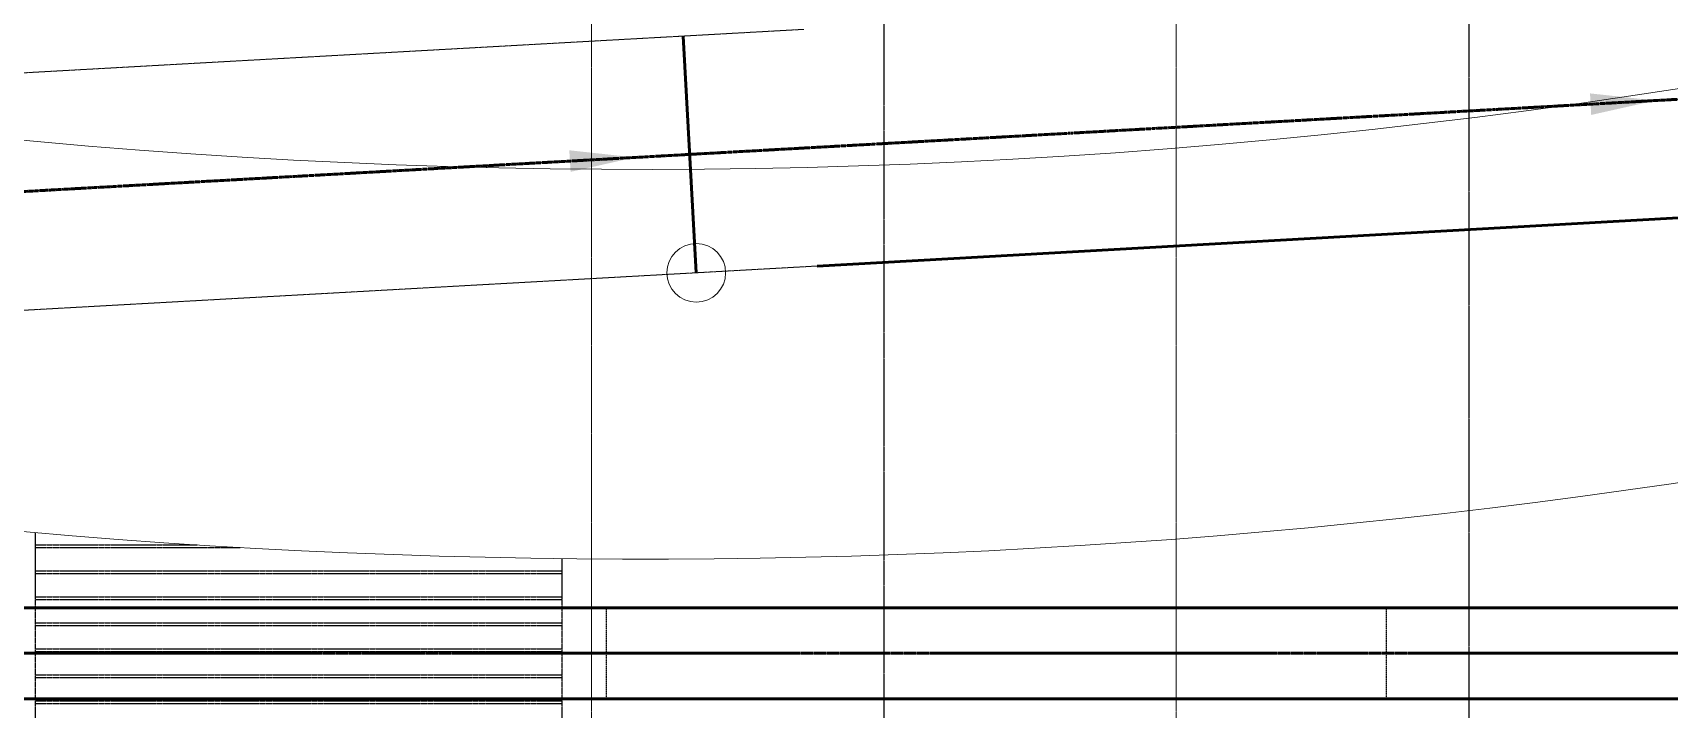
# Model space of a CAD drawing. Header units: inches. Extents: x 0 to 235202, y 0 to 184293.
# Drawn here: x 146204 to 158795, y 136920 to 142128 of the extents above; entities that cross this region are included whole.
import ezdxf
from ezdxf.enums import TextEntityAlignment as Align

# ---------------------------------------------------------------- set-up
doc = ezdxf.new("R2010")
doc.units = ezdxf.units.IN
doc.header["$MEASUREMENT"] = 0
for name, pattern in [('CENTER', [2, 1.25, -0.25, 0.25, -0.25]), ('HIDDEN', [0.375, 0.25, -0.125]), ('PHANTOM2', [1.25, 0.625, -0.125, 0.125, -0.125, 0.125, -0.125])]:
    doc.linetypes.add(name, pattern=pattern)
for name, color, linetype, lineweight in [('.5', 8, 'Continuous', 0), ('DIM', 251, 'Continuous', 0), ('hid', 8, 'HIDDEN', 0)]:
    doc.layers.add(name, color=color, linetype=linetype, lineweight=lineweight)
for name, color, linetype in [('2', 2, 'HIDDEN'), ('GRID_TXT45', 4, 'Continuous'), ('M-X-BKGD', 8, 'Continuous'), ('WINDOW ELEV', 3, 'Continuous')]:
    doc.layers.add(name, color=color, linetype=linetype)
doc.styles.add('SIMPLEX', font='simplex.shx')
doc.styles.get("Standard").update_dxf_attribs({"font": 'arial.ttf'})
doc.linetypes.add('FENCE_LINE', pattern='A,0.5,-0.1,["X",Standard,S=0.1,R=0,X=-0.02,Y=-0.05],-0.1', length=0.7)

# ---------------------------------------------------------------- blocks, each defined once
blk = doc.blocks.new('FLOOR PLAN REV 2')
at = {"layer": '.5', "color": 8, "linetype": 'CENTER', "ltscale": 10}
for p, q in [((76027, 216571), (76027, 247859)), ((80527, 216571), (80527, 247858))]:
    blk.add_line(p, q, dxfattribs=at)
at = {"color": 8, "linetype": 'PHANTOM2', "ltscale": 20}
for p, q in [((82777, 246004), (82777, 222708)), ((78277, 245641), (78277, 222708))]:
    blk.add_line(p, q, dxfattribs=at)
at = {"layer": '2', "color": 8}
for p, q in [((76144, 236828), (76144, 237528)), ((76144, 236828), (76144, 237528)), ((82144, 236828), (82144, 237528))]:
    blk.add_line(p, q, dxfattribs=at)
at = {"layer": 'DIM', "color": 8, "linetype": 'PHANTOM2', "lineweight": 50, "ltscale": 20}
for p, q in [((96281, 242106), (70665, 240677)), ((69762, 237178), (88144, 237178))]:
    blk.add_line(p, q, dxfattribs=at)
at = {"layer": 'DIM', "color": 8, "linetype": 'HIDDEN', "ltscale": 10}
for p, q in [((77662, 241981), (71173, 241619)), ((85751, 240605), (77764, 240159)), ((77764, 240159), (71275, 239797))]:
    blk.add_line(p, q, dxfattribs=at)
at = {"layer": 'DIM', "color": 8, "lineweight": 50}
for p, q in [((76834, 240107), (76732, 241929)), ((85751, 240605), (77764, 240159)), ((70112, 237528), (88144, 237528)), ((70112, 237528), (76144, 237528)), ((70112, 236828), (88144, 236828)), ((70112, 236828), (76144, 236828))]:
    blk.add_line(p, q, dxfattribs=at)
at = {"layer": 'DIM', "color": 8, "linetype": 'HIDDEN', "lineweight": 25, "ltscale": 10}
for p, q in [((71751, 233592), (71751, 238106)), ((71751, 238012), (72996, 238012)), ((71751, 237992), (73326, 237992)), ((75802, 233592), (75802, 237907)), ((71751, 237812), (75802, 237812)), ((71751, 237792), (75802, 237792)), ((71751, 237612), (75802, 237612)), ((71751, 237592), (75802, 237592)), ((71751, 237412), (75802, 237412)), ((71751, 237392), (75802, 237392)), ((71751, 237212), (75802, 237212)), ((71751, 237192), (75802, 237192)), ((71751, 237012), (75802, 237012)), ((71751, 236992), (75802, 236992)), ((71751, 236812), (75802, 236812)), ((71751, 236792), (75802, 236792))]:
    blk.add_line(p, q, dxfattribs=at)
at = {"layer": 'DIM', "color": 8, "linetype": 'Continuous'}
blk.add_circle((76834, 240107), 226, dxfattribs=at)
blk.add_arc((76434, 292014), 51111, 236.5614, 351.1141, dxfattribs=at)
at = {"layer": 'DIM', "color": 8, "linetype": 'FENCE_LINE', "ltscale": 25}
blk.add_arc((76434, 292014), 54111, 255.1469, 351.1141, dxfattribs=at)
at = {"layer": 'hid', "color": 8, "linetype": 'Continuous'}
for points in [[(83715, 241405), (83100, 241371), (82711, 241349)], [(75862, 240967), (75248, 240933), (74858, 240911)]]:
    blk.add_lwpolyline(points, dxfattribs=at)
for points in [[(83710, 241488), (84214, 241433), (83719, 241322)], [(75857, 241050), (76361, 240995), (75867, 240884)]]:
    blk.add_solid(points, dxfattribs=at)
at = {"layer": 'GRID_TXT45', "color": 8, "style": 'SIMPLEX'}
for p in [(53803, 233268), (53803, 227018), (53803, 220768)]:
    blk.add_attdef('GRD_TXT', text='', height=450, rotation=180, dxfattribs=at).set_placement(p, align=Align.MIDDLE_CENTER)
blk = doc.blocks.new('PLAN REV 1')
at = {"layer": 'WINDOW ELEV', "color": 1}
blk.add_blockref('FLOOR PLAN REV 2', (115855, -22752), dxfattribs=at)

msp = doc.modelspace()

# ---------------------------------------------------------------- block references
at = {"layer": 'M-X-BKGD', "color": 8}
msp.add_blockref('PLAN REV 1', (-41380, -77074.9), dxfattribs=at)

doc.saveas('drawing.dxf')
